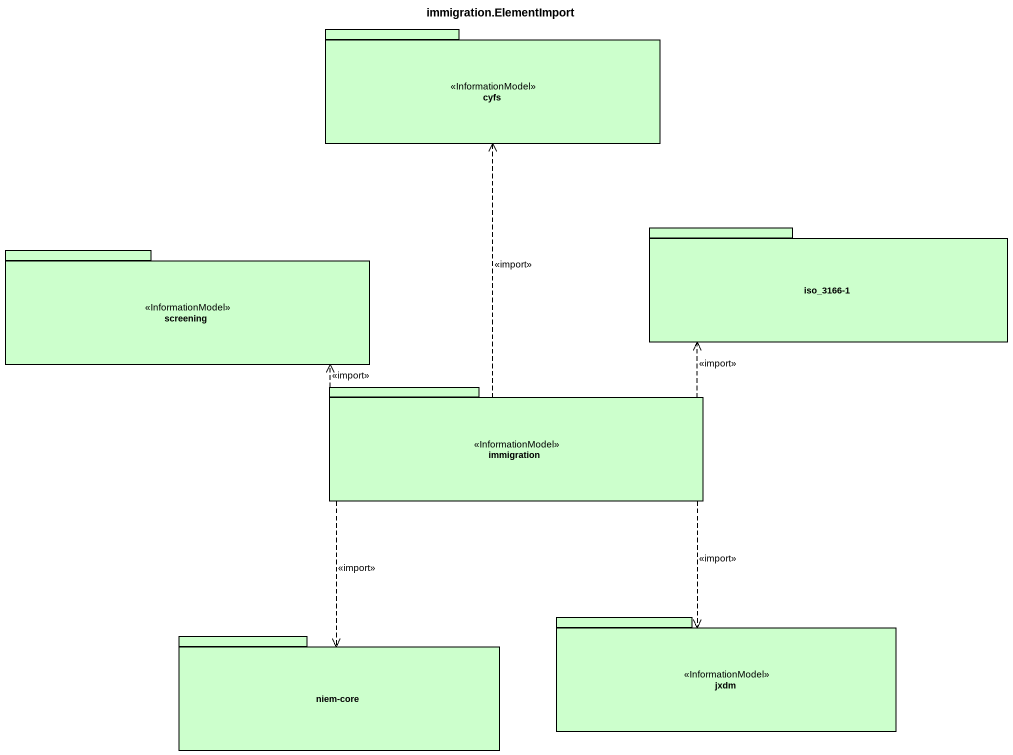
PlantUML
@startuml
title immigration.ElementImport
package cyfs <<InformationModel>> #CCFFCC {
}
package "iso_3166-1" as iso_3166_1 #CCFFCC {
}
package screening <<InformationModel>> #CCFFCC {
}
package immigration <<InformationModel>> #CCFFCC {
}
package jxdm <<InformationModel>> #CCFFCC {
}
package "niem-core" as niem_core #CCFFCC {
}
immigration .up.> cyfs : <<import>>
immigration .right.> iso_3166_1 : <<import>>
immigration .left.> screening : <<import>>
immigration ..> jxdm : <<import>>
immigration ..> niem_core : <<import>>
@enduml
